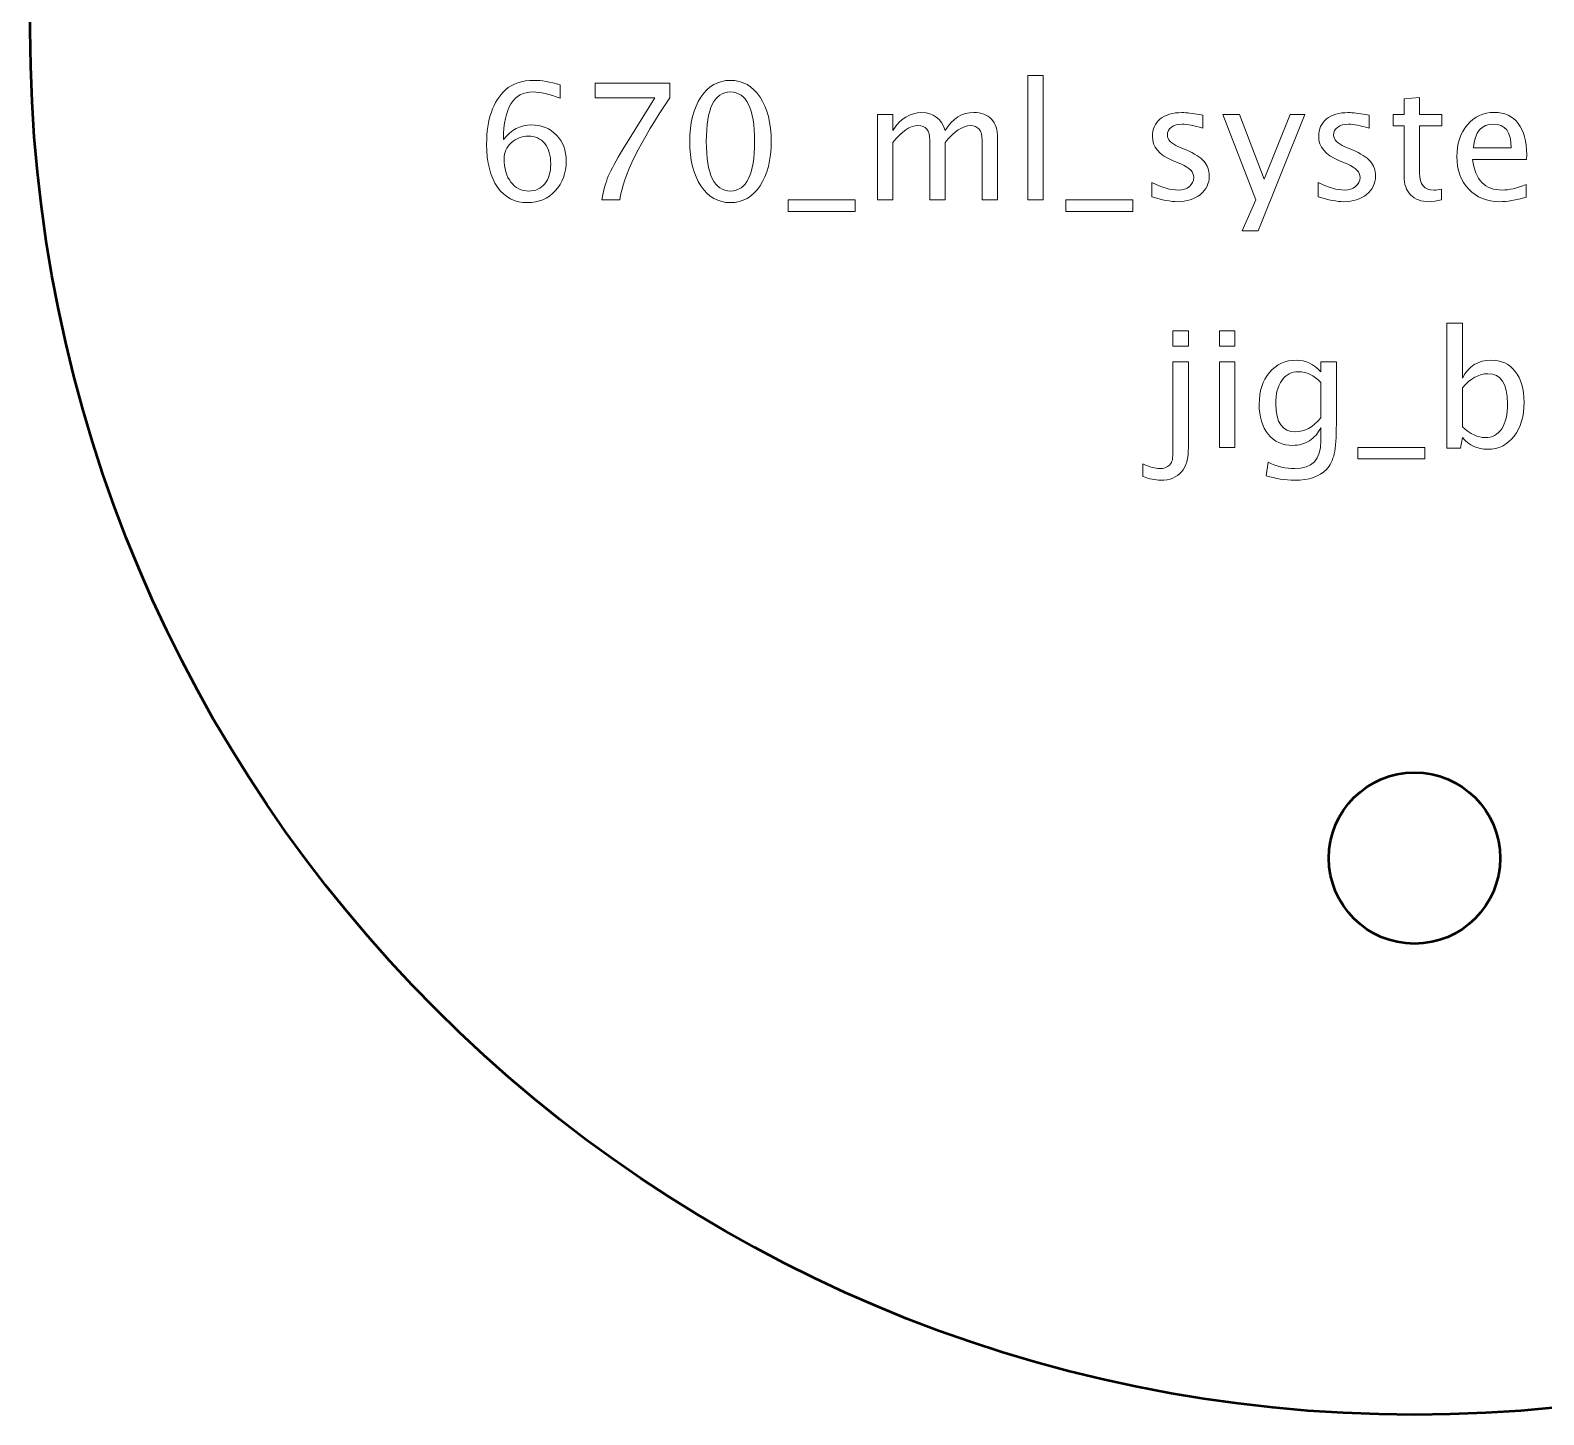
# Model space of a CAD drawing. Header units: centimetres. Extents: x -9.3 to 10.1, y -9.5 to 10.1.
# Drawn here: x 0.35 to 5.65, y -9.54 to -4.69 of the extents above; entities that cross this region are included whole.
import ezdxf

# ---------------------------------------------------------------- set-up
doc = ezdxf.new("R2010")
doc.units = ezdxf.units.CM
doc.header["$MEASUREMENT"] = 0
doc.layers.add('Layer 1', color=7, linetype='Continuous')

msp = doc.modelspace()

# ---------------------------------------------------------------- linework, layer by layer
at = {"layer": 'Layer 1', "lineweight": 53}
for centre, major_axis in [((5.2, -4.6875), (0, 4.85)), ((5.20001, -7.58751), (0, 0.30001))]:
    msp.add_ellipse(centre, major_axis=major_axis, ratio=1, dxfattribs=at)
at = {"layer": 'Layer 1', "color": 5, "lineweight": 9}
for points, knots in [([(2.0082, -5.06971), (2.03417, -5.03613), (2.06681, -5.01929), (2.10613, -5.01929), (2.10613, -5.01929), (2.14179, -5.01929), (2.17095, -5.03105), (2.19372, -5.05466), (2.19372, -5.05466), (2.21639, -5.07827), (2.22777, -5.10857), (2.22777, -5.14554), (2.22777, -5.14554), (2.22777, -5.18796), (2.21507, -5.22286), (2.18958, -5.25024), (2.18958, -5.25024), (2.16408, -5.27762), (2.13172, -5.29135), (2.09231, -5.29135), (2.09231, -5.29135), (2.04753, -5.29135), (2.01234, -5.27319), (1.98704, -5.23698), (1.98704, -5.23698), (1.96164, -5.20066), (1.94894, -5.15043), (1.94894, -5.08636), (1.94894, -5.08636), (1.94894, -5), (1.97114, -4.93669), (2.01545, -4.89624), (2.01545, -4.89624), (2.03953, -4.87404), (2.07283, -4.86294), (2.11526, -4.86294), (2.11526, -4.86294), (2.13991, -4.86294), (2.17048, -4.86802), (2.20689, -4.87818), (2.20689, -4.87818), (2.20689, -4.87818), (2.20689, -4.92559), (2.20689, -4.92559), (2.20689, -4.92559), (2.16841, -4.91092), (2.1368, -4.90358), (2.11197, -4.90358), (2.11197, -4.90358), (2.04282, -4.90358), (2.0082, -4.95899), (2.0082, -5.06971)], [0, 0, 0, 0, 0.0714286, 0.0714286, 0.0714286, 0.0714286, 0.1428571, 0.1428571, 0.1428571, 0.1428571, 0.2142857, 0.2142857, 0.2142857, 0.2142857, 0.2857143, 0.2857143, 0.2857143, 0.2857143, 0.3571429, 0.3571429, 0.3571429, 0.3571429, 0.4285714, 0.4285714, 0.4285714, 0.4285714, 0.5, 0.5, 0.5, 0.5, 0.5714286, 0.5714286, 0.5714286, 0.5714286, 0.6428571, 0.6428571, 0.6428571, 0.6428571, 0.7142857, 0.7142857, 0.7142857, 0.7142857, 0.7857143, 0.7857143, 0.7857143, 0.7857143, 0.8571429, 0.8571429, 0.8571429, 0.8571429, 1, 1, 1, 1]), ([(2.3527, -5.28119), (2.35796, -5.24939), (2.36558, -5.22183), (2.37537, -5.19869), (2.37537, -5.19869), (2.38515, -5.17555), (2.40255, -5.14365), (2.42739, -5.1032), (2.42739, -5.1032), (2.42739, -5.1032), (2.5384, -4.9239), (2.5384, -4.9239), (2.5384, -4.9239), (2.5384, -4.9239), (2.32899, -4.9239), (2.32899, -4.9239), (2.32899, -4.9239), (2.32899, -4.9239), (2.32899, -4.8731), (2.32899, -4.8731), (2.32899, -4.8731), (2.32899, -4.8731), (2.59089, -4.8731), (2.59089, -4.8731), (2.59089, -4.8731), (2.59089, -4.8731), (2.59089, -4.9239), (2.59089, -4.9239), (2.59089, -4.9239), (2.48637, -5.07818), (2.42786, -5.19728), (2.41535, -5.28119), (2.41535, -5.28119), (2.41535, -5.28119), (2.3527, -5.28119), (2.3527, -5.28119)], [0, 0, 0, 0, 0.1, 0.1, 0.1, 0.1, 0.2, 0.2, 0.2, 0.2, 0.3, 0.3, 0.3, 0.3, 0.4, 0.4, 0.4, 0.4, 0.5, 0.5, 0.5, 0.5, 0.6, 0.6, 0.6, 0.6, 0.7, 0.7, 0.7, 0.7, 0.8, 0.8, 0.8, 0.8, 1, 1, 1, 1]), ([(2.8033, -5.29135), (2.7605, -5.29135), (2.72597, -5.27169), (2.69982, -5.23246), (2.69982, -5.23246), (2.67358, -5.19323), (2.6605, -5.14149), (2.6605, -5.07714), (2.6605, -5.07714), (2.6605, -5.0128), (2.67358, -4.96106), (2.69982, -4.92183), (2.69982, -4.92183), (2.72597, -4.8826), (2.7605, -4.86294), (2.8033, -4.86294), (2.8033, -4.86294), (2.84629, -4.86294), (2.88082, -4.88251), (2.90697, -4.92164), (2.90697, -4.92164), (2.93303, -4.96078), (2.94611, -5.01261), (2.94611, -5.07714), (2.94611, -5.07714), (2.94611, -5.14149), (2.93303, -5.19323), (2.90697, -5.23246), (2.90697, -5.23246), (2.88082, -5.27169), (2.84629, -5.29135), (2.8033, -5.29135)], [0, 0, 0, 0, 0.1111111, 0.1111111, 0.1111111, 0.1111111, 0.2222222, 0.2222222, 0.2222222, 0.2222222, 0.3333333, 0.3333333, 0.3333333, 0.3333333, 0.4444444, 0.4444444, 0.4444444, 0.4444444, 0.5555556, 0.5555556, 0.5555556, 0.5555556, 0.6666667, 0.6666667, 0.6666667, 0.6666667, 0.7777778, 0.7777778, 0.7777778, 0.7777778, 1, 1, 1, 1]), ([(3.84526, -5.28119), (3.84526, -5.28119), (3.84526, -4.84601), (3.84526, -4.84601), (3.84526, -4.84601), (3.84526, -4.84601), (3.89944, -4.84601), (3.89944, -4.84601), (3.89944, -4.84601), (3.89944, -4.84601), (3.89944, -5.28119), (3.89944, -5.28119), (3.89944, -5.28119), (3.89944, -5.28119), (3.84526, -5.28119), (3.84526, -5.28119)], [0, 0, 0, 0, 0.2, 0.2, 0.2, 0.2, 0.4, 0.4, 0.4, 0.4, 0.6, 0.6, 0.6, 0.6, 1, 1, 1, 1]), ([(2.80321, -5.25071), (2.85975, -5.25071), (2.88797, -5.19286), (2.88797, -5.07714), (2.88797, -5.07714), (2.88797, -4.96143), (2.85975, -4.90358), (2.80321, -4.90358), (2.80321, -4.90358), (2.74686, -4.90358), (2.71864, -4.96143), (2.71864, -5.07714), (2.71864, -5.07714), (2.71864, -5.19286), (2.74686, -5.25071), (2.80321, -5.25071)], [0, 0, 0, 0, 0.2, 0.2, 0.2, 0.2, 0.4, 0.4, 0.4, 0.4, 0.6, 0.6, 0.6, 0.6, 1, 1, 1, 1]), ([(5.29483, -5.2811), (5.27808, -5.28571), (5.2635, -5.28796), (5.25118, -5.28796), (5.25118, -5.28796), (5.22352, -5.28796), (5.20198, -5.28006), (5.18655, -5.26426), (5.18655, -5.26426), (5.17103, -5.24845), (5.16331, -5.22653), (5.16331, -5.19841), (5.16331, -5.19841), (5.16331, -5.19841), (5.16331, -5.02268), (5.16331, -5.02268), (5.16331, -5.02268), (5.16331, -5.02268), (5.12587, -5.02268), (5.12587, -5.02268), (5.12587, -5.02268), (5.12587, -5.02268), (5.12587, -4.98204), (5.12587, -4.98204), (5.12587, -4.98204), (5.12587, -4.98204), (5.16331, -4.98204), (5.16331, -4.98204), (5.16331, -4.98204), (5.16331, -4.98204), (5.16331, -4.92794), (5.16331, -4.92794), (5.16331, -4.92794), (5.16331, -4.92794), (5.2175, -4.92277), (5.2175, -4.92277), (5.2175, -4.92277), (5.2175, -4.92277), (5.2175, -4.98204), (5.2175, -4.98204), (5.2175, -4.98204), (5.2175, -4.98204), (5.29596, -4.98204), (5.29596, -4.98204), (5.29596, -4.98204), (5.29596, -4.98204), (5.29596, -5.02268), (5.29596, -5.02268), (5.29596, -5.02268), (5.29596, -5.02268), (5.2175, -5.02268), (5.2175, -5.02268), (5.2175, -5.02268), (5.2175, -5.02268), (5.2175, -5.18862), (5.2175, -5.18862), (5.2175, -5.18862), (5.2175, -5.22776), (5.23453, -5.24732), (5.26849, -5.24732), (5.26849, -5.24732), (5.27573, -5.24732), (5.28448, -5.2461), (5.29483, -5.24375), (5.29483, -5.24375), (5.29483, -5.24375), (5.29483, -5.2811), (5.29483, -5.2811)], [0, 0, 0, 0, 0.0555556, 0.0555556, 0.0555556, 0.0555556, 0.1111111, 0.1111111, 0.1111111, 0.1111111, 0.1666667, 0.1666667, 0.1666667, 0.1666667, 0.2222222, 0.2222222, 0.2222222, 0.2222222, 0.2777778, 0.2777778, 0.2777778, 0.2777778, 0.3333333, 0.3333333, 0.3333333, 0.3333333, 0.3888889, 0.3888889, 0.3888889, 0.3888889, 0.4444444, 0.4444444, 0.4444444, 0.4444444, 0.5, 0.5, 0.5, 0.5, 0.5555556, 0.5555556, 0.5555556, 0.5555556, 0.6111111, 0.6111111, 0.6111111, 0.6111111, 0.6666667, 0.6666667, 0.6666667, 0.6666667, 0.7222222, 0.7222222, 0.7222222, 0.7222222, 0.7777778, 0.7777778, 0.7777778, 0.7777778, 0.8333333, 0.8333333, 0.8333333, 0.8333333, 0.8888889, 0.8888889, 0.8888889, 0.8888889, 1, 1, 1, 1]), ([(3.31826, -5.28119), (3.31826, -5.28119), (3.31826, -4.98204), (3.31826, -4.98204), (3.31826, -4.98204), (3.31826, -4.98204), (3.37244, -4.98204), (3.37244, -4.98204), (3.37244, -4.98204), (3.37244, -4.98204), (3.37244, -5.03857), (3.37244, -5.03857), (3.37244, -5.03857), (3.39888, -4.99671), (3.43274, -4.97583), (3.47423, -4.97583), (3.47423, -4.97583), (3.51421, -4.97583), (3.5414, -4.99671), (3.55589, -5.03857), (3.55589, -5.03857), (3.58157, -4.99634), (3.61506, -4.97526), (3.65617, -4.97526), (3.65617, -4.97526), (3.68241, -4.97526), (3.70283, -4.98298), (3.71741, -4.9985), (3.71741, -4.9985), (3.73199, -5.01402), (3.73933, -5.03575), (3.73933, -5.06369), (3.73933, -5.06369), (3.73933, -5.06369), (3.73933, -5.28119), (3.73933, -5.28119), (3.73933, -5.28119), (3.73933, -5.28119), (3.68514, -5.28119), (3.68514, -5.28119), (3.68514, -5.28119), (3.68514, -5.28119), (3.68514, -5.07263), (3.68514, -5.07263), (3.68514, -5.07263), (3.68514, -5.03857), (3.6716, -5.02155), (3.6445, -5.02155), (3.6445, -5.02155), (3.61637, -5.02155), (3.58684, -5.0414), (3.55589, -5.08119), (3.55589, -5.08119), (3.55589, -5.08119), (3.55589, -5.28119), (3.55589, -5.28119), (3.55589, -5.28119), (3.55589, -5.28119), (3.5017, -5.28119), (3.5017, -5.28119), (3.5017, -5.28119), (3.5017, -5.28119), (3.5017, -5.07244), (3.5017, -5.07244), (3.5017, -5.07244), (3.5017, -5.0381), (3.48796, -5.02098), (3.4604, -5.02098), (3.4604, -5.02098), (3.43303, -5.02098), (3.40367, -5.04093), (3.37244, -5.08091), (3.37244, -5.08091), (3.37244, -5.08091), (3.37244, -5.28119), (3.37244, -5.28119), (3.37244, -5.28119), (3.37244, -5.28119), (3.31826, -5.28119), (3.31826, -5.28119)], [0, 0, 0, 0, 0.047619, 0.047619, 0.047619, 0.047619, 0.0952381, 0.0952381, 0.0952381, 0.0952381, 0.1428571, 0.1428571, 0.1428571, 0.1428571, 0.1904762, 0.1904762, 0.1904762, 0.1904762, 0.2380952, 0.2380952, 0.2380952, 0.2380952, 0.2857143, 0.2857143, 0.2857143, 0.2857143, 0.3333333, 0.3333333, 0.3333333, 0.3333333, 0.3809524, 0.3809524, 0.3809524, 0.3809524, 0.4285714, 0.4285714, 0.4285714, 0.4285714, 0.4761905, 0.4761905, 0.4761905, 0.4761905, 0.5238095, 0.5238095, 0.5238095, 0.5238095, 0.5714286, 0.5714286, 0.5714286, 0.5714286, 0.6190476, 0.6190476, 0.6190476, 0.6190476, 0.6666667, 0.6666667, 0.6666667, 0.6666667, 0.7142857, 0.7142857, 0.7142857, 0.7142857, 0.7619048, 0.7619048, 0.7619048, 0.7619048, 0.8095238, 0.8095238, 0.8095238, 0.8095238, 0.8571429, 0.8571429, 0.8571429, 0.8571429, 0.9047619, 0.9047619, 0.9047619, 0.9047619, 1, 1, 1, 1]), ([(4.27987, -5.27047), (4.27987, -5.27047), (4.27987, -5.22079), (4.27987, -5.22079), (4.27987, -5.22079), (4.31534, -5.23848), (4.3461, -5.24732), (4.37235, -5.24732), (4.37235, -5.24732), (4.38796, -5.24732), (4.40094, -5.24309), (4.4112, -5.23462), (4.4112, -5.23462), (4.42145, -5.22625), (4.42663, -5.21571), (4.42663, -5.20302), (4.42663, -5.20302), (4.42663, -5.18448), (4.41223, -5.16915), (4.38345, -5.15701), (4.38345, -5.15701), (4.38345, -5.15701), (4.35174, -5.14356), (4.35174, -5.14356), (4.35174, -5.14356), (4.30499, -5.12418), (4.28157, -5.09615), (4.28157, -5.05974), (4.28157, -5.05974), (4.28157, -5.03368), (4.29078, -5.01318), (4.30922, -4.99822), (4.30922, -4.99822), (4.32766, -4.98326), (4.35297, -4.97583), (4.38505, -4.97583), (4.38505, -4.97583), (4.4017, -4.97583), (4.42239, -4.97809), (4.44695, -4.9827), (4.44695, -4.9827), (4.44695, -4.9827), (4.45823, -4.98486), (4.45823, -4.98486), (4.45823, -4.98486), (4.45823, -4.98486), (4.45823, -5.03001), (4.45823, -5.03001), (4.45823, -5.03001), (4.42804, -5.02098), (4.40395, -5.01647), (4.38599, -5.01647), (4.38599, -5.01647), (4.37018, -5.01647), (4.35767, -5.01995), (4.34817, -5.02682), (4.34817, -5.02682), (4.33876, -5.03368), (4.33406, -5.0429), (4.33406, -5.05447), (4.33406, -5.05447), (4.33406, -5.07075), (4.34723, -5.08458), (4.37366, -5.09577), (4.37366, -5.09577), (4.37366, -5.09577), (4.39972, -5.10678), (4.39972, -5.10678), (4.39972, -5.10678), (4.42926, -5.1192), (4.45014, -5.13237), (4.46237, -5.14619), (4.46237, -5.14619), (4.4747, -5.16002), (4.48081, -5.17733), (4.48081, -5.19803), (4.48081, -5.19803), (4.48081, -5.22428), (4.47046, -5.24582), (4.44967, -5.26266), (4.44967, -5.26266), (4.42898, -5.2795), (4.40245, -5.28796), (4.37018, -5.28796), (4.37018, -5.28796), (4.34535, -5.28796), (4.31534, -5.28213), (4.27987, -5.27047)], [0, 0, 0, 0, 0.0434783, 0.0434783, 0.0434783, 0.0434783, 0.0869565, 0.0869565, 0.0869565, 0.0869565, 0.1304348, 0.1304348, 0.1304348, 0.1304348, 0.173913, 0.173913, 0.173913, 0.173913, 0.2173913, 0.2173913, 0.2173913, 0.2173913, 0.2608696, 0.2608696, 0.2608696, 0.2608696, 0.3043478, 0.3043478, 0.3043478, 0.3043478, 0.3478261, 0.3478261, 0.3478261, 0.3478261, 0.3913043, 0.3913043, 0.3913043, 0.3913043, 0.4347826, 0.4347826, 0.4347826, 0.4347826, 0.4782609, 0.4782609, 0.4782609, 0.4782609, 0.5217391, 0.5217391, 0.5217391, 0.5217391, 0.5652174, 0.5652174, 0.5652174, 0.5652174, 0.6086957, 0.6086957, 0.6086957, 0.6086957, 0.6521739, 0.6521739, 0.6521739, 0.6521739, 0.6956522, 0.6956522, 0.6956522, 0.6956522, 0.7391304, 0.7391304, 0.7391304, 0.7391304, 0.7826087, 0.7826087, 0.7826087, 0.7826087, 0.826087, 0.826087, 0.826087, 0.826087, 0.8695652, 0.8695652, 0.8695652, 0.8695652, 0.9130435, 0.9130435, 0.9130435, 0.9130435, 1, 1, 1, 1]), ([(4.59605, -5.39013), (4.59605, -5.39013), (4.64459, -5.28157), (4.64459, -5.28157), (4.64459, -5.28157), (4.64459, -5.28157), (4.5287, -4.98204), (4.5287, -4.98204), (4.5287, -4.98204), (4.5287, -4.98204), (4.58683, -4.98204), (4.58683, -4.98204), (4.58683, -4.98204), (4.58683, -4.98204), (4.673, -5.20857), (4.673, -5.20857), (4.673, -5.20857), (4.673, -5.20857), (4.76491, -4.98204), (4.76491, -4.98204), (4.76491, -4.98204), (4.76491, -4.98204), (4.816, -4.98204), (4.816, -4.98204), (4.816, -4.98204), (4.816, -4.98204), (4.6525, -5.39013), (4.6525, -5.39013), (4.6525, -5.39013), (4.6525, -5.39013), (4.59605, -5.39013), (4.59605, -5.39013)], [0, 0, 0, 0, 0.1111111, 0.1111111, 0.1111111, 0.1111111, 0.2222222, 0.2222222, 0.2222222, 0.2222222, 0.3333333, 0.3333333, 0.3333333, 0.3333333, 0.4444444, 0.4444444, 0.4444444, 0.4444444, 0.5555556, 0.5555556, 0.5555556, 0.5555556, 0.6666667, 0.6666667, 0.6666667, 0.6666667, 0.7777778, 0.7777778, 0.7777778, 0.7777778, 1, 1, 1, 1]), ([(4.86256, -5.27047), (4.86256, -5.27047), (4.86256, -5.22079), (4.86256, -5.22079), (4.86256, -5.22079), (4.89803, -5.23848), (4.92879, -5.24732), (4.95504, -5.24732), (4.95504, -5.24732), (4.97065, -5.24732), (4.98363, -5.24309), (4.99389, -5.23462), (4.99389, -5.23462), (5.00414, -5.22625), (5.00932, -5.21571), (5.00932, -5.20302), (5.00932, -5.20302), (5.00932, -5.18448), (4.99492, -5.16915), (4.96614, -5.15701), (4.96614, -5.15701), (4.96614, -5.15701), (4.93443, -5.14356), (4.93443, -5.14356), (4.93443, -5.14356), (4.88768, -5.12418), (4.86426, -5.09615), (4.86426, -5.05974), (4.86426, -5.05974), (4.86426, -5.03368), (4.87347, -5.01318), (4.89191, -4.99822), (4.89191, -4.99822), (4.91035, -4.98326), (4.93566, -4.97583), (4.96774, -4.97583), (4.96774, -4.97583), (4.98439, -4.97583), (5.00508, -4.97809), (5.02964, -4.9827), (5.02964, -4.9827), (5.02964, -4.9827), (5.04092, -4.98486), (5.04092, -4.98486), (5.04092, -4.98486), (5.04092, -4.98486), (5.04092, -5.03001), (5.04092, -5.03001), (5.04092, -5.03001), (5.01073, -5.02098), (4.98664, -5.01647), (4.96868, -5.01647), (4.96868, -5.01647), (4.95287, -5.01647), (4.94036, -5.01995), (4.93086, -5.02682), (4.93086, -5.02682), (4.92145, -5.03368), (4.91675, -5.0429), (4.91675, -5.05447), (4.91675, -5.05447), (4.91675, -5.07075), (4.92992, -5.08458), (4.95635, -5.09577), (4.95635, -5.09577), (4.95635, -5.09577), (4.98241, -5.10678), (4.98241, -5.10678), (4.98241, -5.10678), (5.01195, -5.1192), (5.03283, -5.13237), (5.04506, -5.14619), (5.04506, -5.14619), (5.05739, -5.16002), (5.0635, -5.17733), (5.0635, -5.19803), (5.0635, -5.19803), (5.0635, -5.22428), (5.05315, -5.24582), (5.03236, -5.26266), (5.03236, -5.26266), (5.01167, -5.2795), (4.98514, -5.28796), (4.95287, -5.28796), (4.95287, -5.28796), (4.92804, -5.28796), (4.89803, -5.28213), (4.86256, -5.27047)], [0, 0, 0, 0, 0.0434783, 0.0434783, 0.0434783, 0.0434783, 0.0869565, 0.0869565, 0.0869565, 0.0869565, 0.1304348, 0.1304348, 0.1304348, 0.1304348, 0.173913, 0.173913, 0.173913, 0.173913, 0.2173913, 0.2173913, 0.2173913, 0.2173913, 0.2608696, 0.2608696, 0.2608696, 0.2608696, 0.3043478, 0.3043478, 0.3043478, 0.3043478, 0.3478261, 0.3478261, 0.3478261, 0.3478261, 0.3913043, 0.3913043, 0.3913043, 0.3913043, 0.4347826, 0.4347826, 0.4347826, 0.4347826, 0.4782609, 0.4782609, 0.4782609, 0.4782609, 0.5217391, 0.5217391, 0.5217391, 0.5217391, 0.5652174, 0.5652174, 0.5652174, 0.5652174, 0.6086957, 0.6086957, 0.6086957, 0.6086957, 0.6521739, 0.6521739, 0.6521739, 0.6521739, 0.6956522, 0.6956522, 0.6956522, 0.6956522, 0.7391304, 0.7391304, 0.7391304, 0.7391304, 0.7826087, 0.7826087, 0.7826087, 0.7826087, 0.826087, 0.826087, 0.826087, 0.826087, 0.8695652, 0.8695652, 0.8695652, 0.8695652, 0.9130435, 0.9130435, 0.9130435, 0.9130435, 1, 1, 1, 1]), ([(5.59172, -5.27159), (5.55532, -5.28251), (5.52418, -5.28796), (5.49821, -5.28796), (5.49821, -5.28796), (5.45391, -5.28796), (5.41788, -5.27329), (5.39012, -5.24403), (5.39012, -5.24403), (5.36237, -5.21477), (5.34845, -5.17686), (5.34845, -5.1302), (5.34845, -5.1302), (5.34845, -5.08495), (5.36068, -5.04779), (5.38523, -5.01873), (5.38523, -5.01873), (5.40979, -4.98975), (5.44121, -4.97526), (5.47949, -4.97526), (5.47949, -4.97526), (5.51571, -4.97526), (5.54375, -4.98815), (5.5635, -5.01393), (5.5635, -5.01393), (5.58326, -5.0397), (5.59313, -5.0762), (5.59313, -5.12352), (5.59313, -5.12352), (5.59313, -5.12352), (5.59285, -5.14008), (5.59285, -5.14008), (5.59285, -5.14008), (5.59285, -5.14008), (5.40376, -5.14008), (5.40376, -5.14008), (5.40376, -5.14008), (5.41167, -5.21158), (5.44657, -5.24732), (5.50837, -5.24732), (5.50837, -5.24732), (5.53105, -5.24732), (5.5588, -5.24093), (5.59172, -5.22813), (5.59172, -5.22813), (5.59172, -5.22813), (5.59172, -5.27159), (5.59172, -5.27159)], [0, 0, 0, 0, 0.0769231, 0.0769231, 0.0769231, 0.0769231, 0.1538462, 0.1538462, 0.1538462, 0.1538462, 0.2307692, 0.2307692, 0.2307692, 0.2307692, 0.3076923, 0.3076923, 0.3076923, 0.3076923, 0.3846154, 0.3846154, 0.3846154, 0.3846154, 0.4615385, 0.4615385, 0.4615385, 0.4615385, 0.5384615, 0.5384615, 0.5384615, 0.5384615, 0.6153846, 0.6153846, 0.6153846, 0.6153846, 0.6923077, 0.6923077, 0.6923077, 0.6923077, 0.7692308, 0.7692308, 0.7692308, 0.7692308, 0.8461538, 0.8461538, 0.8461538, 0.8461538, 1, 1, 1, 1]), ([(5.40659, -5.09944), (5.40659, -5.09944), (5.53867, -5.09944), (5.53867, -5.09944), (5.53867, -5.09944), (5.53867, -5.04375), (5.51788, -5.0159), (5.47639, -5.0159), (5.47639, -5.0159), (5.43462, -5.0159), (5.41138, -5.04375), (5.40659, -5.09944)], [0, 0, 0, 0, 0.25, 0.25, 0.25, 0.25, 0.5, 0.5, 0.5, 0.5, 1, 1, 1, 1]), ([(2.17358, -5.15626), (2.17358, -5.12606), (2.16662, -5.10217), (2.15261, -5.08458), (2.15261, -5.08458), (2.13859, -5.06699), (2.1194, -5.05824), (2.09503, -5.05824), (2.09503, -5.05824), (2.0718, -5.05824), (2.05195, -5.06595), (2.03539, -5.08147), (2.03539, -5.08147), (2.01874, -5.0969), (2.01046, -5.11553), (2.01046, -5.13726), (2.01046, -5.13726), (2.01046, -5.1715), (2.01836, -5.19897), (2.03407, -5.21967), (2.03407, -5.21967), (2.04988, -5.24036), (2.07076, -5.25071), (2.09673, -5.25071), (2.09673, -5.25071), (2.12034, -5.25071), (2.13906, -5.24224), (2.15289, -5.22531), (2.15289, -5.22531), (2.16672, -5.20838), (2.17358, -5.18533), (2.17358, -5.15626)], [0, 0, 0, 0, 0.1111111, 0.1111111, 0.1111111, 0.1111111, 0.2222222, 0.2222222, 0.2222222, 0.2222222, 0.3333333, 0.3333333, 0.3333333, 0.3333333, 0.4444444, 0.4444444, 0.4444444, 0.4444444, 0.5555556, 0.5555556, 0.5555556, 0.5555556, 0.6666667, 0.6666667, 0.6666667, 0.6666667, 0.7777778, 0.7777778, 0.7777778, 0.7777778, 1, 1, 1, 1]), ([(3.00556, -5.32183), (3.00556, -5.32183), (3.00556, -5.28119), (3.00556, -5.28119), (3.00556, -5.28119), (3.00556, -5.28119), (3.24036, -5.28119), (3.24036, -5.28119), (3.24036, -5.28119), (3.24036, -5.28119), (3.24036, -5.32183), (3.24036, -5.32183), (3.24036, -5.32183), (3.24036, -5.32183), (3.00556, -5.32183), (3.00556, -5.32183)], [0, 0, 0, 0, 0.2, 0.2, 0.2, 0.2, 0.4, 0.4, 0.4, 0.4, 0.6, 0.6, 0.6, 0.6, 1, 1, 1, 1]), ([(3.9779, -5.32183), (3.9779, -5.32183), (3.9779, -5.28119), (3.9779, -5.28119), (3.9779, -5.28119), (3.9779, -5.28119), (4.2127, -5.28119), (4.2127, -5.28119), (4.2127, -5.28119), (4.2127, -5.28119), (4.2127, -5.32183), (4.2127, -5.32183), (4.2127, -5.32183), (4.2127, -5.32183), (3.9779, -5.32183), (3.9779, -5.32183)], [0, 0, 0, 0, 0.2, 0.2, 0.2, 0.2, 0.4, 0.4, 0.4, 0.4, 0.6, 0.6, 0.6, 0.6, 1, 1, 1, 1]), ([(5.3137, -6.15193), (5.3137, -6.15193), (5.3137, -5.71336), (5.3137, -5.71336), (5.3137, -5.71336), (5.3137, -5.71336), (5.36788, -5.71336), (5.36788, -5.71336), (5.36788, -5.71336), (5.36788, -5.71336), (5.36788, -5.90592), (5.36788, -5.90592), (5.36788, -5.90592), (5.39008, -5.86406), (5.42348, -5.84318), (5.46798, -5.84318), (5.46798, -5.84318), (5.50401, -5.84318), (5.53232, -5.85625), (5.55302, -5.8825), (5.55302, -5.8825), (5.57371, -5.90875), (5.58406, -5.94459), (5.58406, -5.99003), (5.58406, -5.99003), (5.58406, -6.03951), (5.5723, -6.07949), (5.54888, -6.10978), (5.54888, -6.10978), (5.52546, -6.14017), (5.4946, -6.15531), (5.45641, -6.15531), (5.45641, -6.15531), (5.42094, -6.15531), (5.3914, -6.14177), (5.36788, -6.11458), (5.36788, -6.11458), (5.36788, -6.11458), (5.3613, -6.15193), (5.3613, -6.15193), (5.3613, -6.15193), (5.3613, -6.15193), (5.3137, -6.15193), (5.3137, -6.15193)], [0, 0, 0, 0, 0.0833333, 0.0833333, 0.0833333, 0.0833333, 0.1666667, 0.1666667, 0.1666667, 0.1666667, 0.25, 0.25, 0.25, 0.25, 0.3333333, 0.3333333, 0.3333333, 0.3333333, 0.4166667, 0.4166667, 0.4166667, 0.4166667, 0.5, 0.5, 0.5, 0.5, 0.5833333, 0.5833333, 0.5833333, 0.5833333, 0.6666667, 0.6666667, 0.6666667, 0.6666667, 0.75, 0.75, 0.75, 0.75, 0.8333333, 0.8333333, 0.8333333, 0.8333333, 1, 1, 1, 1]), ([(4.35378, -5.79464), (4.35378, -5.79464), (4.35378, -5.74045), (4.35378, -5.74045), (4.35378, -5.74045), (4.35378, -5.74045), (4.40796, -5.74045), (4.40796, -5.74045), (4.40796, -5.74045), (4.40796, -5.74045), (4.40796, -5.79464), (4.40796, -5.79464), (4.40796, -5.79464), (4.40796, -5.79464), (4.35378, -5.79464), (4.35378, -5.79464)], [0, 0, 0, 0, 0.2, 0.2, 0.2, 0.2, 0.4, 0.4, 0.4, 0.4, 0.6, 0.6, 0.6, 0.6, 1, 1, 1, 1]), ([(4.51643, -5.79464), (4.51643, -5.79464), (4.51643, -5.74045), (4.51643, -5.74045), (4.51643, -5.74045), (4.51643, -5.74045), (4.57061, -5.74045), (4.57061, -5.74045), (4.57061, -5.74045), (4.57061, -5.74045), (4.57061, -5.79464), (4.57061, -5.79464), (4.57061, -5.79464), (4.57061, -5.79464), (4.51643, -5.79464), (4.51643, -5.79464)], [0, 0, 0, 0, 0.2, 0.2, 0.2, 0.2, 0.4, 0.4, 0.4, 0.4, 0.6, 0.6, 0.6, 0.6, 1, 1, 1, 1]), ([(4.24823, -6.25014), (4.24823, -6.25014), (4.24823, -6.20668), (4.24823, -6.20668), (4.24823, -6.20668), (4.27363, -6.21759), (4.29301, -6.22305), (4.30627, -6.22305), (4.30627, -6.22305), (4.32132, -6.22305), (4.33308, -6.219), (4.34136, -6.21091), (4.34136, -6.21091), (4.34691, -6.20545), (4.3503, -6.19915), (4.35171, -6.19219), (4.35171, -6.19219), (4.35312, -6.18523), (4.35378, -6.17065), (4.35378, -6.14845), (4.35378, -6.14845), (4.35378, -6.14845), (4.35378, -5.84939), (4.35378, -5.84939), (4.35378, -5.84939), (4.35378, -5.84939), (4.40796, -5.84939), (4.40796, -5.84939), (4.40796, -5.84939), (4.40796, -5.84939), (4.40796, -6.14835), (4.40796, -6.14835), (4.40796, -6.14835), (4.40796, -6.22521), (4.37551, -6.26369), (4.3105, -6.26369), (4.3105, -6.26369), (4.29122, -6.26369), (4.27043, -6.25917), (4.24823, -6.25014)], [0, 0, 0, 0, 0.0909091, 0.0909091, 0.0909091, 0.0909091, 0.1818182, 0.1818182, 0.1818182, 0.1818182, 0.2727273, 0.2727273, 0.2727273, 0.2727273, 0.3636364, 0.3636364, 0.3636364, 0.3636364, 0.4545455, 0.4545455, 0.4545455, 0.4545455, 0.5454545, 0.5454545, 0.5454545, 0.5454545, 0.6363636, 0.6363636, 0.6363636, 0.6363636, 0.7272727, 0.7272727, 0.7272727, 0.7272727, 0.8181818, 0.8181818, 0.8181818, 0.8181818, 1, 1, 1, 1]), ([(4.51643, -6.14854), (4.51643, -6.14854), (4.51643, -5.84939), (4.51643, -5.84939), (4.51643, -5.84939), (4.51643, -5.84939), (4.57061, -5.84939), (4.57061, -5.84939), (4.57061, -5.84939), (4.57061, -5.84939), (4.57061, -6.14854), (4.57061, -6.14854), (4.57061, -6.14854), (4.57061, -6.14854), (4.51643, -6.14854), (4.51643, -6.14854)], [0, 0, 0, 0, 0.2, 0.2, 0.2, 0.2, 0.4, 0.4, 0.4, 0.4, 0.6, 0.6, 0.6, 0.6, 1, 1, 1, 1]), ([(4.68068, -6.24788), (4.68068, -6.24788), (4.68707, -6.20103), (4.68707, -6.20103), (4.68707, -6.20103), (4.71849, -6.21571), (4.74963, -6.22305), (4.78039, -6.22305), (4.78039, -6.22305), (4.84145, -6.22305), (4.87202, -6.19068), (4.87202, -6.12606), (4.87202, -6.12606), (4.87202, -6.12606), (4.87202, -6.07902), (4.87202, -6.07902), (4.87202, -6.07902), (4.86261, -6.09887), (4.84925, -6.1142), (4.83185, -6.12521), (4.83185, -6.12521), (4.81445, -6.13622), (4.79507, -6.14177), (4.77371, -6.14177), (4.77371, -6.14177), (4.7375, -6.14177), (4.7088, -6.12878), (4.68764, -6.10282), (4.68764, -6.10282), (4.66647, -6.07686), (4.65584, -6.04167), (4.65584, -5.99727), (4.65584, -5.99727), (4.65584, -5.95183), (4.66788, -5.91477), (4.69196, -5.88608), (4.69196, -5.88608), (4.71614, -5.85748), (4.74728, -5.84318), (4.78557, -5.84318), (4.78557, -5.84318), (4.81906, -5.84318), (4.84794, -5.85672), (4.87202, -5.88391), (4.87202, -5.88391), (4.87202, -5.88391), (4.87202, -5.84939), (4.87202, -5.84939), (4.87202, -5.84939), (4.87202, -5.84939), (4.92621, -5.84939), (4.92621, -5.84939), (4.92621, -5.84939), (4.92621, -5.84939), (4.92621, -6.06688), (4.92621, -6.06688), (4.92621, -6.06688), (4.92621, -6.11364), (4.92376, -6.14826), (4.91887, -6.17074), (4.91887, -6.17074), (4.91407, -6.19322), (4.90485, -6.21166), (4.89149, -6.22596), (4.89149, -6.22596), (4.86779, -6.25108), (4.83072, -6.26369), (4.78039, -6.26369), (4.78039, -6.26369), (4.74587, -6.26369), (4.71266, -6.25842), (4.68068, -6.24788)], [0, 0, 0, 0, 0.0526316, 0.0526316, 0.0526316, 0.0526316, 0.1052632, 0.1052632, 0.1052632, 0.1052632, 0.1578947, 0.1578947, 0.1578947, 0.1578947, 0.2105263, 0.2105263, 0.2105263, 0.2105263, 0.2631579, 0.2631579, 0.2631579, 0.2631579, 0.3157895, 0.3157895, 0.3157895, 0.3157895, 0.3684211, 0.3684211, 0.3684211, 0.3684211, 0.4210526, 0.4210526, 0.4210526, 0.4210526, 0.4736842, 0.4736842, 0.4736842, 0.4736842, 0.5263158, 0.5263158, 0.5263158, 0.5263158, 0.5789474, 0.5789474, 0.5789474, 0.5789474, 0.6315789, 0.6315789, 0.6315789, 0.6315789, 0.6842105, 0.6842105, 0.6842105, 0.6842105, 0.7368421, 0.7368421, 0.7368421, 0.7368421, 0.7894737, 0.7894737, 0.7894737, 0.7894737, 0.8421053, 0.8421053, 0.8421053, 0.8421053, 0.8947368, 0.8947368, 0.8947368, 0.8947368, 1, 1, 1, 1]), ([(4.87202, -6.04506), (4.87202, -6.04506), (4.87202, -5.92098), (4.87202, -5.92098), (4.87202, -5.92098), (4.84813, -5.89624), (4.82207, -5.88382), (4.79394, -5.88382), (4.79394, -5.88382), (4.76892, -5.88382), (4.74935, -5.89379), (4.73524, -5.91383), (4.73524, -5.91383), (4.72103, -5.93377), (4.71398, -5.96152), (4.71398, -5.99689), (4.71398, -5.99689), (4.71398, -6.0619), (4.73703, -6.09435), (4.78322, -6.09435), (4.78322, -6.09435), (4.81464, -6.09435), (4.84427, -6.07789), (4.87202, -6.04506)], [0, 0, 0, 0, 0.1428571, 0.1428571, 0.1428571, 0.1428571, 0.2857143, 0.2857143, 0.2857143, 0.2857143, 0.4285714, 0.4285714, 0.4285714, 0.4285714, 0.5714286, 0.5714286, 0.5714286, 0.5714286, 0.7142857, 0.7142857, 0.7142857, 0.7142857, 1, 1, 1, 1]), ([(5.36788, -6.07723), (5.39582, -6.10216), (5.42245, -6.11467), (5.44775, -6.11467), (5.44775, -6.11467), (5.47268, -6.11467), (5.49197, -6.10423), (5.50551, -6.08344), (5.50551, -6.08344), (5.51915, -6.06265), (5.52593, -6.03339), (5.52593, -5.99558), (5.52593, -5.99558), (5.52593, -5.92559), (5.50278, -5.89059), (5.4565, -5.89059), (5.4565, -5.89059), (5.42621, -5.89059), (5.39667, -5.90696), (5.36788, -5.93979), (5.36788, -5.93979), (5.36788, -5.93979), (5.36788, -6.07723), (5.36788, -6.07723)], [0, 0, 0, 0, 0.1428571, 0.1428571, 0.1428571, 0.1428571, 0.2857143, 0.2857143, 0.2857143, 0.2857143, 0.4285714, 0.4285714, 0.4285714, 0.4285714, 0.5714286, 0.5714286, 0.5714286, 0.5714286, 0.7142857, 0.7142857, 0.7142857, 0.7142857, 1, 1, 1, 1]), ([(5.001, -6.18918), (5.001, -6.18918), (5.001, -6.14854), (5.001, -6.14854), (5.001, -6.14854), (5.001, -6.14854), (5.2358, -6.14854), (5.2358, -6.14854), (5.2358, -6.14854), (5.2358, -6.14854), (5.2358, -6.18918), (5.2358, -6.18918), (5.2358, -6.18918), (5.2358, -6.18918), (5.001, -6.18918), (5.001, -6.18918)], [0, 0, 0, 0, 0.2, 0.2, 0.2, 0.2, 0.4, 0.4, 0.4, 0.4, 0.6, 0.6, 0.6, 0.6, 1, 1, 1, 1])]:
    msp.add_open_spline(points, degree=3, knots=knots, dxfattribs=at)

doc.saveas('drawing.dxf')
